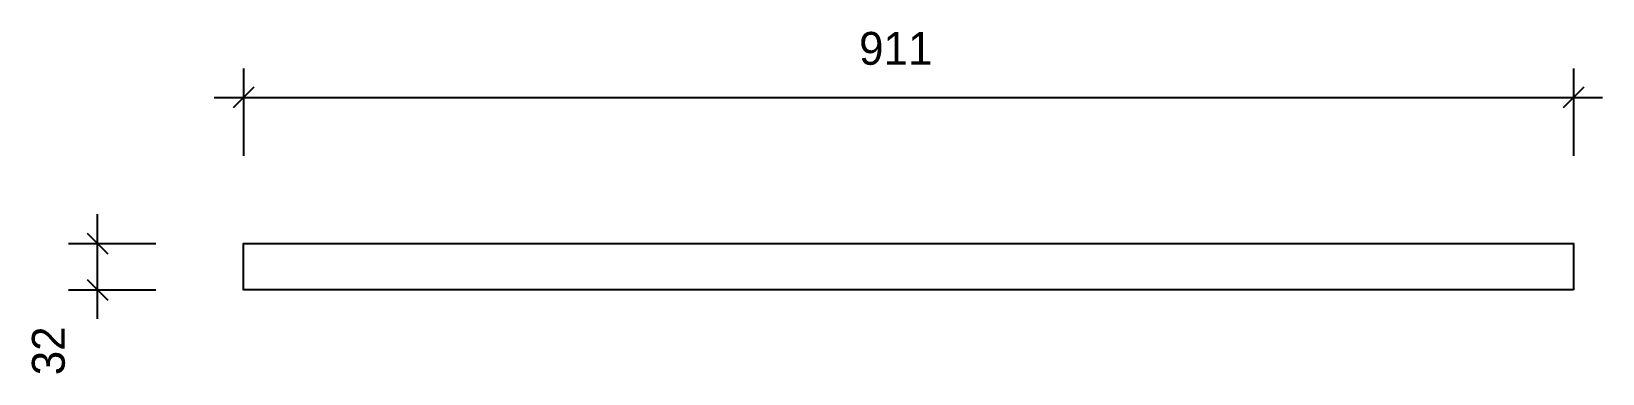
# Model space of a CAD drawing. Header units: millimetres. Extents: x -145 to 931, y -57 to 177.
import ezdxf
from ezdxf.enums import TextEntityAlignment as Align

# ---------------------------------------------------------------- set-up
doc = ezdxf.new("R2010")
doc.units = ezdxf.units.MM
for name, color, linetype in [('CONTOUR', 7, 'CONTINUOUS'), ('DIMLINES', 7, 'CONTINUOUS'), ('DIMLINESTEXT', 7, 'CONTINUOUS')]:
    doc.layers.add(name, color=color, linetype=linetype)

msp = doc.modelspace()

# ---------------------------------------------------------------- linework, layer by layer
at = {"layer": 'CONTOUR', "color": 0, "linetype": '0'}
msp.add_lwpolyline([(911.413, 0), (0, 0), (0, 31.75), (911.413, 31.75), (911.413, 0)], dxfattribs=at)
at = {"layer": 'DIMLINES', "color": 0}
for p, q in [((0, 151.75), (0, 91.75)), ((911.413, 151.75), (911.413, 91.75)), ((-20, 131.75), (931.413, 131.75)), ((7.071, 138.821), (-7.071, 124.679)), ((918.484, 138.821), (904.342, 124.679)), ((-100, -20), (-100, 51.75)), ((-107.071, 38.821), (-92.929, 24.679)), ((-120, 31.75), (-60, 31.75)), ((-120, 0), (-60, 0)), ((-107.071, 7.071), (-92.929, -7.071))]:
    msp.add_line(p, q, dxfattribs=at)

# ---------------------------------------------------------------- texts
at = {"layer": 'DIMLINESTEXT'}
msp.add_text('911', height=22.5, dxfattribs=at).set_placement((421.902, 176.75), align=Align.TOP_LEFT)
msp.add_text('32', height=22.5, rotation=90, dxfattribs=at).set_placement((-145, -58.573), align=Align.TOP_LEFT)

doc.saveas('drawing.dxf')
